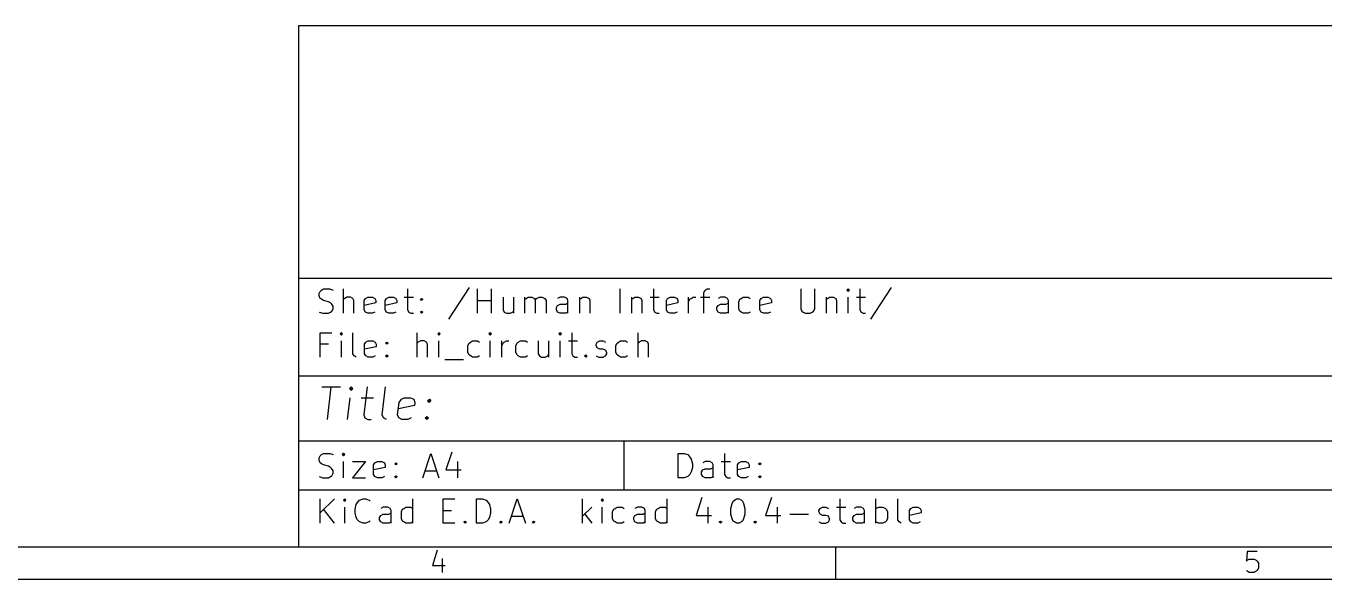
# Model space of a CAD drawing. Extents: x 10 to 287, y -200 to -10.
# Drawn here: x 160.3 to 240, y -200 to -166 of the extents above; entities that cross this region are included whole.
import ezdxf

# ---------------------------------------------------------------- set-up
doc = ezdxf.new("R2010")
doc.units = 0
doc.header["$MEASUREMENT"] = 0
doc.layers.add('BLACK', color=7, linetype='CONTINUOUS')

msp = doc.modelspace()

# ---------------------------------------------------------------- linework, layer by layer
at = {"layer": 'Black'}
for p, q in [((177.013, -166.014), (177.013, -198.018)), ((285.013, -166.014), (177.013, -166.014)), ((177.013, -181.508), (285.013, -181.508)), ((178.283, -182.448), (178.359, -182.321)), ((178.283, -182.601), (178.283, -182.448)), ((178.359, -182.753), (178.283, -182.601)), ((178.359, -182.321), (178.435, -182.245)), ((178.435, -182.245), (178.562, -182.169)), ((178.562, -182.169), (178.943, -182.169)), ((178.943, -182.169), (179.146, -182.245)), ((179.781, -183.667), (179.781, -182.169)), ((183.718, -182.169), (183.718, -183.464)), ((187.503, -182.093), (186.233, -184.023)), ((188.011, -183.667), (188.011, -182.169)), ((188.874, -183.667), (188.874, -182.169)), ((196.774, -183.667), (196.774, -182.169)), ((198.831, -182.169), (198.831, -183.464)), ((201.93, -182.397), (202.006, -182.245)), ((201.93, -183.667), (201.93, -182.397)), ((202.006, -182.245), (202.133, -182.169)), ((202.133, -182.169), (202.286, -182.169)), ((207.874, -182.169), (207.874, -183.388)), ((208.737, -183.388), (208.737, -182.169)), ((210.795, -182.169), (210.718, -182.245)), ((210.718, -182.245), (210.795, -182.321)), ((210.871, -182.245), (210.795, -182.169)), ((210.795, -182.169), (210.795, -182.321)), ((210.795, -182.321), (210.871, -182.245)), ((211.506, -182.169), (211.506, -183.464)), ((213.436, -182.093), (212.166, -184.023)), ((178.435, -182.804), (178.359, -182.753)), ((178.562, -182.88), (178.435, -182.804)), ((178.867, -182.956), (178.562, -182.88)), ((178.994, -183.032), (178.867, -182.956)), ((179.07, -183.109), (178.994, -183.032)), ((179.146, -183.236), (179.07, -183.109)), ((179.07, -183.54), (179.146, -183.388)), ((179.146, -183.388), (179.146, -183.236)), ((179.857, -182.753), (179.781, -182.804)), ((179.984, -182.677), (179.857, -182.753)), ((180.213, -182.677), (179.984, -182.677)), ((180.365, -182.753), (180.213, -182.677)), ((180.416, -182.88), (180.365, -182.753)), ((180.416, -183.667), (180.416, -182.88)), ((181.051, -182.88), (181.127, -182.753)), ((181.051, -183.464), (181.051, -182.88)), ((181.762, -183.032), (181.051, -183.185)), ((181.127, -182.753), (181.28, -182.677)), ((181.28, -182.677), (181.559, -182.677)), ((181.559, -182.677), (181.712, -182.753)), ((181.712, -182.753), (181.762, -182.88)), ((181.762, -182.88), (181.762, -183.032)), ((182.347, -182.88), (182.423, -182.753)), ((182.347, -183.464), (182.347, -182.88)), ((183.058, -183.032), (182.347, -183.185)), ((182.423, -182.753), (182.575, -182.677)), ((182.575, -182.677), (182.855, -182.677)), ((182.855, -182.677), (183.007, -182.753)), ((183.007, -182.753), (183.058, -182.88)), ((183.058, -182.88), (183.058, -183.032)), ((183.515, -182.677), (184.074, -182.677)), ((184.506, -182.804), (184.582, -182.753)), ((184.582, -182.88), (184.506, -182.804)), ((184.582, -182.753), (184.658, -182.804)), ((184.582, -182.753), (184.582, -182.88)), ((184.658, -182.804), (184.582, -182.88)), ((188.011, -182.88), (188.874, -182.88)), ((189.586, -182.677), (189.586, -183.464)), ((190.221, -182.677), (190.221, -183.667)), ((190.932, -183.667), (190.932, -182.677)), ((190.932, -182.804), (191.008, -182.753)), ((191.008, -182.753), (191.135, -182.677)), ((191.135, -182.677), (191.364, -182.677)), ((191.364, -182.677), (191.516, -182.753)), ((191.516, -182.753), (191.567, -182.88)), ((191.567, -182.88), (191.643, -182.753)), ((191.567, -182.88), (191.567, -183.667)), ((191.643, -182.753), (191.795, -182.677)), ((191.795, -182.677), (191.999, -182.677)), ((191.999, -182.677), (192.151, -182.753)), ((192.151, -182.753), (192.227, -182.88)), ((192.227, -182.88), (192.227, -183.667)), ((192.862, -183.312), (192.938, -183.185)), ((192.862, -183.464), (192.862, -183.312)), ((193.091, -182.677), (192.938, -182.753)), ((192.938, -183.185), (193.091, -183.109)), ((193.37, -182.677), (193.091, -182.677)), ((193.091, -183.109), (193.446, -183.109)), ((193.523, -182.753), (193.37, -182.677)), ((193.446, -183.109), (193.573, -183.032)), ((193.573, -182.88), (193.523, -182.753)), ((193.573, -183.667), (193.573, -182.88)), ((194.285, -182.677), (194.285, -183.667)), ((194.285, -182.804), (194.361, -182.753)), ((194.361, -182.753), (194.488, -182.677)), ((194.488, -182.677), (194.716, -182.677)), ((194.716, -182.677), (194.869, -182.753)), ((194.869, -182.753), (194.92, -182.88)), ((194.92, -182.88), (194.92, -183.667)), ((197.485, -182.677), (197.485, -183.667)), ((197.485, -182.804), (197.561, -182.753)), ((197.561, -182.753), (197.688, -182.677)), ((197.688, -182.677), (197.917, -182.677)), ((197.917, -182.677), (198.069, -182.753)), ((198.069, -182.753), (198.12, -182.88)), ((198.12, -182.88), (198.12, -183.667)), ((198.628, -182.677), (199.187, -182.677)), ((199.619, -182.88), (199.695, -182.753)), ((199.619, -183.464), (199.619, -182.88)), ((200.33, -183.032), (199.619, -183.185)), ((199.695, -182.753), (199.847, -182.677)), ((199.847, -182.677), (200.127, -182.677)), ((200.127, -182.677), (200.279, -182.753)), ((200.279, -182.753), (200.33, -182.88)), ((200.33, -182.88), (200.33, -183.032)), ((200.99, -183.667), (200.99, -182.677)), ((200.99, -182.956), (201.066, -182.804)), ((201.066, -182.804), (201.143, -182.753)), ((201.143, -182.753), (201.27, -182.677)), ((201.27, -182.677), (201.422, -182.677)), ((201.727, -182.677), (202.286, -182.677)), ((202.717, -183.312), (202.794, -183.185)), ((202.717, -183.464), (202.717, -183.312)), ((202.946, -182.677), (202.794, -182.753)), ((202.794, -183.185), (202.946, -183.109)), ((203.225, -182.677), (202.946, -182.677)), ((202.946, -183.109), (203.302, -183.109)), ((203.378, -182.753), (203.225, -182.677)), ((203.302, -183.109), (203.429, -183.032)), ((203.429, -182.88), (203.378, -182.753)), ((203.429, -183.667), (203.429, -182.88)), ((204.064, -182.956), (204.14, -182.804)), ((204.064, -183.388), (204.064, -182.956)), ((204.14, -183.54), (204.064, -183.388)), ((204.14, -182.804), (204.216, -182.753)), ((204.216, -182.753), (204.343, -182.677)), ((204.343, -182.677), (204.648, -182.677)), ((204.648, -182.677), (204.775, -182.753)), ((205.359, -182.88), (205.435, -182.753)), ((205.359, -183.464), (205.359, -182.88)), ((206.07, -183.032), (205.359, -183.185)), ((205.435, -182.753), (205.588, -182.677)), ((205.588, -182.677), (205.867, -182.677)), ((205.867, -182.677), (206.019, -182.753)), ((206.019, -182.753), (206.07, -182.88)), ((206.07, -182.88), (206.07, -183.032)), ((207.874, -183.388), (207.95, -183.54)), ((208.661, -183.54), (208.737, -183.388)), ((209.448, -182.677), (209.448, -183.667)), ((209.448, -182.804), (209.525, -182.753)), ((209.525, -182.753), (209.652, -182.677)), ((209.652, -182.677), (209.88, -182.677)), ((209.88, -182.677), (210.033, -182.753)), ((210.033, -182.753), (210.083, -182.88)), ((210.083, -182.88), (210.083, -183.667)), ((210.795, -183.667), (210.795, -182.677)), ((211.303, -182.677), (211.861, -182.677)), ((178.283, -183.591), (178.511, -183.667)), ((178.511, -183.667), (178.867, -183.667)), ((178.867, -183.667), (178.994, -183.591)), ((178.994, -183.591), (179.07, -183.54)), ((181.127, -183.591), (181.051, -183.464)), ((181.28, -183.667), (181.127, -183.591)), ((181.559, -183.667), (181.28, -183.667)), ((181.712, -183.591), (181.559, -183.667)), ((182.423, -183.591), (182.347, -183.464)), ((182.575, -183.667), (182.423, -183.591)), ((182.855, -183.667), (182.575, -183.667)), ((183.007, -183.591), (182.855, -183.667)), ((183.718, -183.464), (183.794, -183.591)), ((183.794, -183.591), (183.921, -183.667)), ((183.921, -183.667), (184.074, -183.667)), ((184.506, -183.591), (184.582, -183.54)), ((184.582, -183.667), (184.506, -183.591)), ((184.582, -183.54), (184.658, -183.591)), ((184.582, -183.54), (184.582, -183.667)), ((184.658, -183.591), (184.582, -183.667)), ((189.586, -183.464), (189.662, -183.591)), ((189.662, -183.591), (189.789, -183.667)), ((189.789, -183.667), (190.017, -183.667)), ((190.017, -183.667), (190.17, -183.591)), ((190.17, -183.591), (190.221, -183.54)), ((192.938, -183.591), (192.862, -183.464)), ((193.091, -183.667), (192.938, -183.591)), ((193.446, -183.667), (193.091, -183.667)), ((193.573, -183.591), (193.446, -183.667)), ((198.831, -183.464), (198.907, -183.591)), ((198.907, -183.591), (199.034, -183.667)), ((199.034, -183.667), (199.187, -183.667)), ((199.695, -183.591), (199.619, -183.464)), ((199.847, -183.667), (199.695, -183.591)), ((200.127, -183.667), (199.847, -183.667)), ((200.279, -183.591), (200.127, -183.667)), ((202.794, -183.591), (202.717, -183.464)), ((202.946, -183.667), (202.794, -183.591)), ((203.302, -183.667), (202.946, -183.667)), ((203.429, -183.591), (203.302, -183.667)), ((204.216, -183.591), (204.14, -183.54)), ((204.343, -183.667), (204.216, -183.591)), ((204.648, -183.667), (204.343, -183.667)), ((204.775, -183.591), (204.648, -183.667)), ((205.435, -183.591), (205.359, -183.464)), ((205.588, -183.667), (205.435, -183.591)), ((205.867, -183.667), (205.588, -183.667)), ((206.019, -183.591), (205.867, -183.667)), ((207.95, -183.54), (208.026, -183.591)), ((208.026, -183.591), (208.153, -183.667)), ((208.153, -183.667), (208.458, -183.667)), ((208.458, -183.667), (208.585, -183.591)), ((208.585, -183.591), (208.661, -183.54)), ((211.506, -183.464), (211.582, -183.591)), ((211.582, -183.591), (211.709, -183.667)), ((211.709, -183.667), (211.861, -183.667)), ((178.359, -186.36), (178.359, -184.861)), ((178.359, -184.861), (179.07, -184.861)), ((179.654, -184.861), (179.578, -184.937)), ((179.578, -184.937), (179.654, -185.014)), ((179.73, -184.937), (179.654, -184.861)), ((179.654, -184.861), (179.654, -185.014)), ((179.654, -185.014), (179.73, -184.937)), ((180.365, -186.157), (180.365, -184.861)), ((184.302, -186.36), (184.302, -184.861)), ((185.649, -184.861), (185.572, -184.937)), ((185.572, -184.937), (185.649, -185.014)), ((185.725, -184.937), (185.649, -184.861)), ((185.649, -184.861), (185.649, -185.014)), ((185.649, -185.014), (185.725, -184.937)), ((188.798, -184.861), (188.722, -184.937)), ((188.722, -184.937), (188.798, -185.014)), ((188.874, -184.937), (188.798, -184.861)), ((188.798, -184.861), (188.798, -185.014)), ((188.798, -185.014), (188.874, -184.937)), ((193.091, -184.861), (193.015, -184.937)), ((193.015, -184.937), (193.091, -185.014)), ((193.167, -184.937), (193.091, -184.861)), ((193.091, -184.861), (193.091, -185.014)), ((193.091, -185.014), (193.167, -184.937)), ((193.802, -184.861), (193.802, -186.157)), ((197.891, -186.36), (197.891, -184.861)), ((178.867, -185.572), (178.359, -185.572)), ((179.654, -186.36), (179.654, -185.369)), ((181.077, -185.572), (181.153, -185.445)), ((181.077, -186.157), (181.077, -185.572)), ((181.788, -185.725), (181.077, -185.877)), ((181.153, -185.445), (181.305, -185.369)), ((181.305, -185.369), (181.585, -185.369)), ((181.585, -185.369), (181.737, -185.445)), ((181.737, -185.445), (181.788, -185.572)), ((181.788, -185.572), (181.788, -185.725)), ((182.372, -185.496), (182.448, -185.445)), ((182.448, -185.572), (182.372, -185.496)), ((182.448, -185.445), (182.524, -185.496)), ((182.448, -185.445), (182.448, -185.572)), ((182.524, -185.496), (182.448, -185.572)), ((184.379, -185.445), (184.302, -185.496)), ((184.506, -185.369), (184.379, -185.445)), ((184.734, -185.369), (184.506, -185.369)), ((184.887, -185.445), (184.734, -185.369)), ((184.937, -185.572), (184.887, -185.445)), ((184.937, -186.36), (184.937, -185.572)), ((185.649, -186.36), (185.649, -185.369)), ((187.427, -185.649), (187.503, -185.496)), ((187.427, -186.08), (187.427, -185.649)), ((187.503, -185.496), (187.579, -185.445)), ((187.579, -185.445), (187.706, -185.369)), ((187.706, -185.369), (188.011, -185.369)), ((188.011, -185.369), (188.138, -185.445)), ((188.798, -186.36), (188.798, -185.369)), ((189.509, -186.36), (189.509, -185.369)), ((189.509, -185.649), (189.586, -185.496)), ((189.586, -185.496), (189.662, -185.445)), ((189.662, -185.445), (189.789, -185.369)), ((189.789, -185.369), (189.941, -185.369)), ((190.373, -185.649), (190.449, -185.496)), ((190.373, -186.08), (190.373, -185.649)), ((190.449, -185.496), (190.525, -185.445)), ((190.525, -185.445), (190.652, -185.369)), ((190.652, -185.369), (190.957, -185.369)), ((190.957, -185.369), (191.084, -185.445)), ((191.745, -185.369), (191.745, -186.157)), ((192.38, -185.369), (192.38, -186.36)), ((193.091, -186.36), (193.091, -185.369)), ((193.599, -185.369), (194.158, -185.369)), ((195.301, -185.572), (195.377, -185.445)), ((195.301, -185.649), (195.301, -185.572)), ((195.377, -185.801), (195.301, -185.649)), ((195.377, -185.445), (195.529, -185.369)), ((195.529, -185.877), (195.377, -185.801)), ((195.529, -185.369), (195.732, -185.369)), ((195.732, -185.369), (195.885, -185.445)), ((196.52, -185.649), (196.596, -185.496)), ((196.52, -186.08), (196.52, -185.649)), ((196.596, -185.496), (196.672, -185.445)), ((196.672, -185.445), (196.799, -185.369)), ((196.799, -185.369), (197.104, -185.369)), ((197.104, -185.369), (197.231, -185.445)), ((197.968, -185.445), (197.891, -185.496)), ((198.095, -185.369), (197.968, -185.445)), ((198.323, -185.369), (198.095, -185.369)), ((198.476, -185.445), (198.323, -185.369)), ((198.526, -185.572), (198.476, -185.445)), ((198.526, -186.36), (198.526, -185.572)), ((180.442, -186.284), (180.365, -186.157)), ((180.569, -186.36), (180.442, -186.284)), ((181.153, -186.284), (181.077, -186.157)), ((181.305, -186.36), (181.153, -186.284)), ((181.585, -186.36), (181.305, -186.36)), ((181.737, -186.284), (181.585, -186.36)), ((182.372, -186.284), (182.448, -186.233)), ((182.448, -186.36), (182.372, -186.284)), ((182.448, -186.233), (182.524, -186.284)), ((182.448, -186.233), (182.448, -186.36)), ((182.524, -186.284), (182.448, -186.36)), ((186.004, -186.512), (187.147, -186.512)), ((187.503, -186.233), (187.427, -186.08)), ((187.579, -186.284), (187.503, -186.233)), ((187.706, -186.36), (187.579, -186.284)), ((188.011, -186.36), (187.706, -186.36)), ((188.138, -186.284), (188.011, -186.36)), ((190.449, -186.233), (190.373, -186.08)), ((190.525, -186.284), (190.449, -186.233)), ((190.652, -186.36), (190.525, -186.284)), ((190.957, -186.36), (190.652, -186.36)), ((191.084, -186.284), (190.957, -186.36)), ((191.745, -186.157), (191.821, -186.284)), ((191.821, -186.284), (191.948, -186.36)), ((191.948, -186.36), (192.176, -186.36)), ((192.176, -186.36), (192.329, -186.284)), ((192.329, -186.284), (192.38, -186.233)), ((193.802, -186.157), (193.878, -186.284)), ((193.878, -186.284), (194.005, -186.36)), ((194.005, -186.36), (194.158, -186.36)), ((194.589, -186.284), (194.666, -186.233)), ((194.666, -186.36), (194.589, -186.284)), ((194.666, -186.233), (194.742, -186.284)), ((194.666, -186.233), (194.666, -186.36)), ((194.742, -186.284), (194.666, -186.36)), ((195.301, -186.284), (195.453, -186.36)), ((195.453, -186.36), (195.732, -186.36)), ((195.732, -185.877), (195.529, -185.877)), ((195.885, -185.928), (195.732, -185.877)), ((195.732, -186.36), (195.885, -186.284)), ((195.961, -186.08), (195.885, -185.928)), ((195.885, -186.284), (195.961, -186.157)), ((195.961, -186.157), (195.961, -186.08)), ((196.596, -186.233), (196.52, -186.08)), ((196.672, -186.284), (196.596, -186.233)), ((196.799, -186.36), (196.672, -186.284)), ((197.104, -186.36), (196.799, -186.36)), ((197.231, -186.284), (197.104, -186.36)), ((177.013, -187.503), (285.013, -187.503)), ((178.46, -188.189), (179.603, -188.189)), ((178.791, -190.195), (179.019, -188.189)), ((180.264, -188.189), (180.162, -188.29)), ((180.264, -188.189), (180.238, -188.392)), ((180.365, -188.29), (180.264, -188.189)), ((181.229, -188.189), (181.026, -189.916)), ((182.169, -189.916), (182.372, -188.189)), ((180.035, -190.195), (180.188, -188.874)), ((180.162, -188.29), (180.238, -188.392)), ((180.238, -188.392), (180.365, -188.29)), ((180.873, -188.874), (181.635, -188.874)), ((183.21, -189.154), (183.337, -188.951)), ((183.337, -188.951), (183.515, -188.874)), ((183.515, -188.874), (183.896, -188.874)), ((183.896, -188.874), (184.099, -188.951)), ((184.099, -188.951), (184.175, -189.154)), ((184.937, -189.052), (185.064, -188.951)), ((185.064, -188.951), (185.039, -189.154)), ((185.064, -188.951), (185.141, -189.052)), ((183.109, -189.916), (183.21, -189.154)), ((184.15, -189.332), (183.159, -189.535)), ((184.175, -189.154), (184.15, -189.332)), ((185.039, -189.154), (184.937, -189.052)), ((185.141, -189.052), (185.039, -189.154)), ((181.026, -189.916), (181.102, -190.094)), ((181.102, -190.094), (181.28, -190.195)), ((181.28, -190.195), (181.483, -190.195)), ((182.245, -190.094), (182.169, -189.916)), ((182.423, -190.195), (182.245, -190.094)), ((183.185, -190.094), (183.109, -189.916)), ((183.363, -190.195), (183.185, -190.094)), ((183.744, -190.195), (183.363, -190.195)), ((183.947, -190.094), (183.744, -190.195)), ((184.81, -190.094), (184.912, -190.017)), ((184.912, -190.195), (184.81, -190.094)), ((184.912, -190.017), (185.014, -190.094)), ((184.912, -190.017), (184.912, -190.195)), ((185.014, -190.094), (184.912, -190.195)), ((177.013, -191.516), (285.013, -191.516)), ((186.436, -192.202), (186.08, -193.294)), ((197.002, -191.516), (197.002, -194.513)), ((178.283, -192.557), (178.359, -192.43)), ((178.283, -192.71), (178.283, -192.557)), ((178.359, -192.862), (178.283, -192.71)), ((178.359, -192.43), (178.435, -192.354)), ((178.435, -192.913), (178.359, -192.862)), ((178.435, -192.354), (178.562, -192.278)), ((178.562, -192.989), (178.435, -192.913)), ((178.562, -192.278), (178.943, -192.278)), ((178.867, -193.065), (178.562, -192.989)), ((178.943, -192.278), (179.146, -192.354)), ((179.781, -192.278), (179.705, -192.354)), ((179.705, -192.354), (179.781, -192.43)), ((179.857, -192.354), (179.781, -192.278)), ((179.781, -192.278), (179.781, -192.43)), ((179.781, -192.43), (179.857, -192.354)), ((179.781, -193.777), (179.781, -192.786)), ((180.34, -192.786), (181.127, -192.786)), ((181.127, -192.786), (180.34, -193.777)), ((181.635, -192.989), (181.712, -192.862)), ((181.635, -193.573), (181.635, -192.989)), ((181.712, -192.862), (181.864, -192.786)), ((181.864, -192.786), (182.143, -192.786)), ((182.143, -192.786), (182.296, -192.862)), ((182.296, -192.862), (182.347, -192.989)), ((182.347, -192.989), (182.347, -193.142)), ((182.931, -192.913), (183.007, -192.862)), ((183.007, -192.989), (182.931, -192.913)), ((183.007, -192.862), (183.083, -192.913)), ((183.007, -192.862), (183.007, -192.989)), ((183.083, -192.913), (183.007, -192.989)), ((184.658, -193.777), (185.141, -192.278)), ((185.141, -192.278), (185.649, -193.777)), ((186.792, -192.786), (186.792, -193.777)), ((200.355, -193.777), (200.355, -192.278)), ((200.355, -192.278), (200.711, -192.278)), ((200.711, -192.278), (200.939, -192.354)), ((200.939, -192.354), (201.066, -192.507)), ((201.066, -192.507), (201.143, -192.634)), ((201.143, -192.634), (201.219, -192.913)), ((201.219, -192.913), (201.219, -193.142)), ((202.006, -192.786), (201.854, -192.862)), ((202.286, -192.786), (202.006, -192.786)), ((202.438, -192.862), (202.286, -192.786)), ((202.489, -192.989), (202.438, -192.862)), ((202.489, -193.777), (202.489, -192.989)), ((202.997, -192.786), (203.556, -192.786)), ((203.2, -192.278), (203.2, -193.573)), ((203.987, -192.989), (204.064, -192.862)), ((203.987, -193.573), (203.987, -192.989)), ((204.064, -192.862), (204.216, -192.786)), ((204.216, -192.786), (204.495, -192.786)), ((204.495, -192.786), (204.648, -192.862)), ((204.648, -192.862), (204.699, -192.989)), ((204.699, -192.989), (204.699, -193.142)), ((205.283, -192.913), (205.359, -192.862)), ((205.359, -192.989), (205.283, -192.913)), ((205.359, -192.862), (205.435, -192.913)), ((205.359, -192.862), (205.359, -192.989)), ((205.435, -192.913), (205.359, -192.989)), ((178.283, -193.7), (178.511, -193.777)), ((178.511, -193.777), (178.867, -193.777)), ((178.994, -193.142), (178.867, -193.065)), ((178.867, -193.777), (178.994, -193.7)), ((179.07, -193.218), (178.994, -193.142)), ((178.994, -193.7), (179.07, -193.65)), ((179.146, -193.345), (179.07, -193.218)), ((179.07, -193.65), (179.146, -193.497)), ((179.146, -193.497), (179.146, -193.345)), ((180.34, -193.777), (181.127, -193.777)), ((182.347, -193.142), (181.635, -193.294)), ((181.712, -193.7), (181.635, -193.573)), ((181.864, -193.777), (181.712, -193.7)), ((182.143, -193.777), (181.864, -193.777)), ((182.296, -193.7), (182.143, -193.777)), ((182.931, -193.7), (183.007, -193.65)), ((183.007, -193.777), (182.931, -193.7)), ((183.007, -193.65), (183.083, -193.7)), ((183.007, -193.65), (183.007, -193.777)), ((183.083, -193.7), (183.007, -193.777)), ((184.785, -193.345), (185.496, -193.345)), ((186.08, -193.294), (187.02, -193.294)), ((200.711, -193.777), (200.355, -193.777)), ((200.939, -193.7), (200.711, -193.777)), ((201.066, -193.573), (200.939, -193.7)), ((201.143, -193.421), (201.066, -193.573)), ((201.219, -193.142), (201.143, -193.421)), ((201.778, -193.421), (201.854, -193.294)), ((201.778, -193.573), (201.778, -193.421)), ((201.854, -193.7), (201.778, -193.573)), ((201.854, -193.294), (202.006, -193.218)), ((202.006, -193.777), (201.854, -193.7)), ((202.006, -193.218), (202.362, -193.218)), ((202.362, -193.777), (202.006, -193.777)), ((202.362, -193.218), (202.489, -193.142)), ((202.489, -193.7), (202.362, -193.777)), ((203.2, -193.573), (203.276, -193.7)), ((203.276, -193.7), (203.403, -193.777)), ((203.403, -193.777), (203.556, -193.777)), ((204.699, -193.142), (203.987, -193.294)), ((204.064, -193.7), (203.987, -193.573)), ((204.216, -193.777), (204.064, -193.7)), ((204.495, -193.777), (204.216, -193.777)), ((204.648, -193.7), (204.495, -193.777)), ((205.283, -193.7), (205.359, -193.65)), ((205.359, -193.777), (205.283, -193.7)), ((205.359, -193.65), (205.435, -193.7)), ((205.359, -193.65), (205.359, -193.777)), ((205.435, -193.7), (205.359, -193.777)), ((177.013, -194.513), (285.013, -194.513)), ((178.359, -196.571), (178.359, -195.072)), ((179.222, -195.072), (178.359, -195.936)), ((179.857, -195.072), (179.781, -195.148)), ((179.781, -195.148), (179.857, -195.224)), ((179.934, -195.148), (179.857, -195.072)), ((179.857, -195.072), (179.857, -195.224)), ((179.857, -195.224), (179.934, -195.148)), ((180.569, -195.428), (180.645, -195.301)), ((180.645, -195.301), (180.772, -195.148)), ((180.772, -195.148), (181, -195.072)), ((181, -195.072), (181.153, -195.072)), ((181.153, -195.072), (181.356, -195.148)), ((181.356, -195.148), (181.432, -195.224)), ((184.048, -196.571), (184.048, -195.072)), ((185.903, -196.571), (185.903, -195.072)), ((185.903, -195.072), (186.614, -195.072)), ((187.96, -196.571), (187.96, -195.072)), ((187.96, -195.072), (188.316, -195.072)), ((188.316, -195.072), (188.544, -195.148)), ((188.544, -195.148), (188.671, -195.301)), ((188.671, -195.301), (188.747, -195.428)), ((189.967, -196.571), (190.449, -195.072)), ((190.449, -195.072), (190.957, -196.571)), ((194.462, -196.571), (194.462, -195.072)), ((195.682, -195.072), (195.605, -195.148)), ((195.605, -195.148), (195.682, -195.224)), ((195.758, -195.148), (195.682, -195.072)), ((195.682, -195.072), (195.682, -195.224)), ((195.682, -195.224), (195.758, -195.148)), ((199.669, -196.571), (199.669, -195.072)), ((201.803, -194.996), (201.447, -196.088)), ((203.581, -195.656), (203.657, -195.351)), ((203.657, -195.351), (203.733, -195.224)), ((203.733, -195.224), (203.81, -195.148)), ((203.81, -195.148), (203.937, -195.072)), ((203.937, -195.072), (204.089, -195.072)), ((204.089, -195.072), (204.241, -195.148)), ((204.241, -195.148), (204.292, -195.224)), ((204.292, -195.224), (204.368, -195.351)), ((204.368, -195.351), (204.445, -195.656)), ((206.07, -194.996), (205.715, -196.088)), ((210.287, -195.072), (210.287, -196.367)), ((212.496, -196.571), (212.496, -195.072)), ((213.843, -196.367), (213.843, -195.072)), ((179.222, -196.571), (178.562, -195.707)), ((179.857, -196.571), (179.857, -195.58)), ((180.492, -195.707), (180.569, -195.428)), ((180.492, -195.936), (180.492, -195.707)), ((180.569, -196.215), (180.492, -195.936)), ((181.991, -196.215), (182.067, -196.088)), ((182.22, -195.58), (182.067, -195.656)), ((182.067, -196.088), (182.22, -196.012)), ((182.499, -195.58), (182.22, -195.58)), ((182.22, -196.012), (182.575, -196.012)), ((182.651, -195.656), (182.499, -195.58)), ((182.575, -196.012), (182.702, -195.936)), ((182.702, -195.783), (182.651, -195.656)), ((182.702, -196.571), (182.702, -195.783)), ((183.337, -195.859), (183.413, -195.707)), ((183.337, -196.291), (183.337, -195.859)), ((183.413, -195.707), (183.49, -195.656)), ((183.49, -195.656), (183.617, -195.58)), ((183.617, -195.58), (183.921, -195.58)), ((183.921, -195.58), (184.048, -195.656)), ((185.903, -195.783), (186.411, -195.783)), ((188.747, -195.428), (188.824, -195.707)), ((188.824, -195.936), (188.747, -196.215)), ((188.824, -195.707), (188.824, -195.936)), ((190.094, -196.139), (190.805, -196.139)), ((195.047, -195.58), (194.462, -196.139)), ((194.615, -196.012), (195.047, -196.571)), ((195.682, -196.571), (195.682, -195.58)), ((196.317, -195.859), (196.393, -195.707)), ((196.317, -196.291), (196.317, -195.859)), ((196.393, -195.707), (196.469, -195.656)), ((196.469, -195.656), (196.596, -195.58)), ((196.596, -195.58), (196.901, -195.58)), ((196.901, -195.58), (197.028, -195.656)), ((197.612, -196.215), (197.688, -196.088)), ((197.841, -195.58), (197.688, -195.656)), ((197.688, -196.088), (197.841, -196.012)), ((198.12, -195.58), (197.841, -195.58)), ((197.841, -196.012), (198.196, -196.012)), ((198.272, -195.656), (198.12, -195.58)), ((198.196, -196.012), (198.323, -195.936)), ((198.323, -195.783), (198.272, -195.656)), ((198.323, -196.571), (198.323, -195.783)), ((198.958, -195.859), (199.034, -195.707)), ((198.958, -196.291), (198.958, -195.859)), ((199.034, -195.707), (199.111, -195.656)), ((199.111, -195.656), (199.238, -195.58)), ((199.238, -195.58), (199.542, -195.58)), ((199.542, -195.58), (199.669, -195.656)), ((201.447, -196.088), (202.387, -196.088)), ((202.159, -195.58), (202.159, -196.571)), ((203.581, -196.012), (203.581, -195.656)), ((203.657, -196.291), (203.581, -196.012)), ((204.445, -196.012), (204.368, -196.291)), ((204.445, -195.656), (204.445, -196.012)), ((205.715, -196.088), (206.654, -196.088)), ((206.426, -195.58), (206.426, -196.571)), ((207.213, -196.012), (208.356, -196.012)), ((208.991, -195.783), (209.067, -195.656)), ((208.991, -195.859), (208.991, -195.783)), ((209.067, -196.012), (208.991, -195.859)), ((209.067, -195.656), (209.22, -195.58)), ((209.22, -196.088), (209.067, -196.012)), ((209.22, -195.58), (209.423, -195.58)), ((209.423, -196.088), (209.22, -196.088)), ((209.423, -195.58), (209.575, -195.656)), ((209.575, -196.139), (209.423, -196.088)), ((209.652, -196.291), (209.575, -196.139)), ((210.083, -195.58), (210.642, -195.58)), ((211.074, -196.215), (211.15, -196.088)), ((211.303, -195.58), (211.15, -195.656)), ((211.15, -196.088), (211.303, -196.012)), ((211.582, -195.58), (211.303, -195.58)), ((211.303, -196.012), (211.658, -196.012)), ((211.734, -195.656), (211.582, -195.58)), ((211.658, -196.012), (211.785, -195.936)), ((211.785, -195.783), (211.734, -195.656)), ((211.785, -196.571), (211.785, -195.783)), ((212.496, -195.656), (212.649, -195.58)), ((212.649, -195.58), (212.928, -195.58)), ((212.928, -195.58), (213.081, -195.656)), ((213.081, -195.656), (213.131, -195.707)), ((213.131, -195.707), (213.208, -195.859)), ((213.208, -195.859), (213.208, -196.291)), ((214.554, -195.783), (214.63, -195.656)), ((214.554, -196.367), (214.554, -195.783)), ((215.265, -195.936), (214.554, -196.088)), ((214.63, -195.656), (214.782, -195.58)), ((214.782, -195.58), (215.062, -195.58)), ((215.062, -195.58), (215.214, -195.656)), ((215.214, -195.656), (215.265, -195.783)), ((215.265, -195.783), (215.265, -195.936)), ((180.645, -196.367), (180.569, -196.215)), ((180.772, -196.494), (180.645, -196.367)), ((181, -196.571), (180.772, -196.494)), ((181.153, -196.571), (181, -196.571)), ((181.356, -196.494), (181.153, -196.571)), ((181.432, -196.444), (181.356, -196.494)), ((181.991, -196.367), (181.991, -196.215)), ((182.067, -196.494), (181.991, -196.367)), ((182.22, -196.571), (182.067, -196.494)), ((182.575, -196.571), (182.22, -196.571)), ((182.702, -196.494), (182.575, -196.571)), ((183.413, -196.444), (183.337, -196.291)), ((183.49, -196.494), (183.413, -196.444)), ((183.617, -196.571), (183.49, -196.494)), ((183.921, -196.571), (183.617, -196.571)), ((184.048, -196.494), (183.921, -196.571)), ((186.614, -196.571), (185.903, -196.571)), ((187.173, -196.494), (187.249, -196.444)), ((187.249, -196.571), (187.173, -196.494)), ((187.249, -196.444), (187.325, -196.494)), ((187.249, -196.444), (187.249, -196.571)), ((187.325, -196.494), (187.249, -196.571)), ((188.316, -196.571), (187.96, -196.571)), ((188.544, -196.494), (188.316, -196.571)), ((188.671, -196.367), (188.544, -196.494)), ((188.747, -196.215), (188.671, -196.367)), ((189.382, -196.494), (189.459, -196.444)), ((189.459, -196.571), (189.382, -196.494)), ((189.459, -196.444), (189.535, -196.494)), ((189.459, -196.444), (189.459, -196.571)), ((189.535, -196.494), (189.459, -196.571)), ((191.389, -196.494), (191.465, -196.444)), ((191.465, -196.571), (191.389, -196.494)), ((191.465, -196.444), (191.541, -196.494)), ((191.465, -196.444), (191.465, -196.571)), ((191.541, -196.494), (191.465, -196.571)), ((196.393, -196.444), (196.317, -196.291)), ((196.469, -196.494), (196.393, -196.444)), ((196.596, -196.571), (196.469, -196.494)), ((196.901, -196.571), (196.596, -196.571)), ((197.028, -196.494), (196.901, -196.571)), ((197.612, -196.367), (197.612, -196.215)), ((197.688, -196.494), (197.612, -196.367)), ((197.841, -196.571), (197.688, -196.494)), ((198.196, -196.571), (197.841, -196.571)), ((198.323, -196.494), (198.196, -196.571)), ((199.034, -196.444), (198.958, -196.291)), ((199.111, -196.494), (199.034, -196.444)), ((199.238, -196.571), (199.111, -196.494)), ((199.542, -196.571), (199.238, -196.571)), ((199.669, -196.494), (199.542, -196.571)), ((202.87, -196.494), (202.946, -196.444)), ((202.946, -196.571), (202.87, -196.494)), ((202.946, -196.444), (203.022, -196.494)), ((202.946, -196.444), (202.946, -196.571)), ((203.022, -196.494), (202.946, -196.571)), ((203.733, -196.444), (203.657, -196.291)), ((203.81, -196.494), (203.733, -196.444)), ((203.937, -196.571), (203.81, -196.494)), ((204.089, -196.571), (203.937, -196.571)), ((204.241, -196.494), (204.089, -196.571)), ((204.292, -196.444), (204.241, -196.494)), ((204.368, -196.291), (204.292, -196.444)), ((205.003, -196.494), (205.08, -196.444)), ((205.08, -196.571), (205.003, -196.494)), ((205.08, -196.444), (205.156, -196.494)), ((205.08, -196.444), (205.08, -196.571)), ((205.156, -196.494), (205.08, -196.571)), ((208.991, -196.494), (209.144, -196.571)), ((209.144, -196.571), (209.423, -196.571)), ((209.423, -196.571), (209.575, -196.494)), ((209.575, -196.494), (209.652, -196.367)), ((209.652, -196.367), (209.652, -196.291)), ((210.287, -196.367), (210.363, -196.494)), ((210.363, -196.494), (210.49, -196.571)), ((210.49, -196.571), (210.642, -196.571)), ((211.074, -196.367), (211.074, -196.215)), ((211.15, -196.494), (211.074, -196.367)), ((211.303, -196.571), (211.15, -196.494)), ((211.658, -196.571), (211.303, -196.571)), ((211.785, -196.494), (211.658, -196.571)), ((212.649, -196.571), (212.496, -196.494)), ((212.928, -196.571), (212.649, -196.571)), ((213.081, -196.494), (212.928, -196.571)), ((213.131, -196.444), (213.081, -196.494)), ((213.208, -196.291), (213.131, -196.444)), ((213.919, -196.494), (213.843, -196.367)), ((214.046, -196.571), (213.919, -196.494)), ((214.63, -196.494), (214.554, -196.367)), ((214.782, -196.571), (214.63, -196.494)), ((215.062, -196.571), (214.782, -196.571)), ((215.214, -196.494), (215.062, -196.571)), ((11.9888, -198.018), (285.013, -198.018)), ((177.013, -198.018), (285.013, -198.018)), ((185.547, -198.222), (185.242, -199.161)), ((210.007, -198.018), (210.007, -200)), ((235.306, -198.298), (235.255, -198.907)), ((235.915, -198.298), (235.306, -198.298)), ((185.242, -199.161), (186.03, -199.161)), ((185.852, -198.73), (185.852, -199.593)), ((235.255, -198.907), (235.306, -198.831)), ((235.306, -198.831), (235.433, -198.78)), ((235.433, -198.78), (235.737, -198.78)), ((235.737, -198.78), (235.864, -198.831)), ((235.864, -198.831), (235.915, -198.907)), ((235.915, -198.907), (235.991, -199.034)), ((235.991, -199.339), (235.915, -199.466)), ((235.991, -199.034), (235.991, -199.339)), ((10.0076, -200), (286.995, -200)), ((235.306, -199.517), (235.255, -199.466)), ((235.433, -199.593), (235.306, -199.517)), ((235.737, -199.593), (235.433, -199.593)), ((235.864, -199.517), (235.737, -199.593)), ((235.915, -199.466), (235.864, -199.517))]:
    msp.add_line(p, q, dxfattribs=at)

doc.saveas('drawing.dxf')
